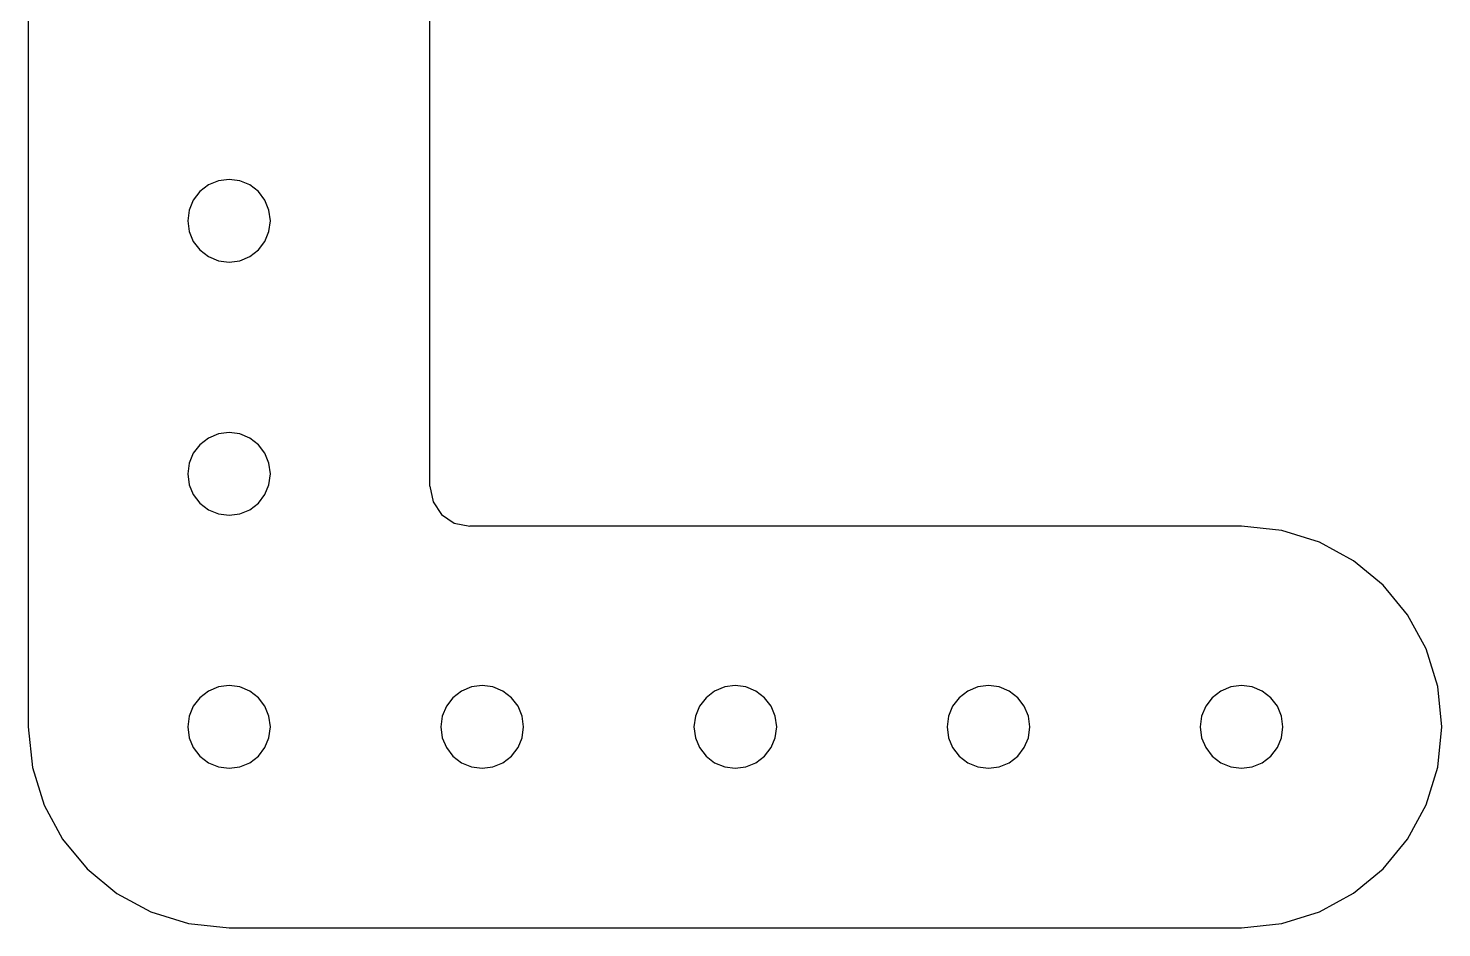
# Model space of a CAD drawing. Extents: x -257 to 298, y -311 to 343.
# Drawn here: x -161.3 to -85.7, y -310.7 to -262.5 of the extents above; entities that cross this region are included whole.
import ezdxf

# ---------------------------------------------------------------- set-up
doc = ezdxf.new("R2010")
doc.units = 0

msp = doc.modelspace()

# ---------------------------------------------------------------- linework, layer by layer
for p, q in [((-161.344, -218.634), (-161.344, -299.914)), ((-161.344, -218.634), (-161.344, -299.914)), ((-161.344, -218.634), (-161.344, -299.914)), ((-161.344, -218.634), (-161.344, -299.914)), ((-161.344, -218.634), (-161.344, -299.914)), ((-139.85, -287.033), (-139.85, -218.634)), ((-139.85, -287.033), (-139.85, -218.634)), ((-139.85, -287.033), (-139.85, -218.634)), ((-139.85, -287.033), (-139.85, -218.634)), ((-139.85, -287.033), (-139.85, -218.634)), ((-151.16556, -270.680802), (-151.703995, -270.9032)), ((-151.16556, -270.680802), (-151.703995, -270.9032)), ((-151.16556, -270.680802), (-151.703995, -270.9032)), ((-151.16556, -270.680802), (-151.703995, -270.9032)), ((-151.16556, -270.680802), (-151.703995, -270.9032)), ((-150.59733, -270.60667), (-151.16556, -270.680802)), ((-150.59733, -270.60667), (-151.16556, -270.680802)), ((-150.59733, -270.60667), (-151.16556, -270.680802)), ((-150.59733, -270.60667), (-151.16556, -270.680802)), ((-150.59733, -270.60667), (-151.16556, -270.680802)), ((-150.0291, -270.680802), (-150.59733, -270.60667)), ((-150.0291, -270.680802), (-150.59733, -270.60667)), ((-150.0291, -270.680802), (-150.59733, -270.60667)), ((-150.0291, -270.680802), (-150.59733, -270.60667)), ((-150.0291, -270.680802), (-150.59733, -270.60667)), ((-149.490665, -270.9032), (-150.0291, -270.680802)), ((-149.490665, -270.9032), (-150.0291, -270.680802)), ((-149.490665, -270.9032), (-150.0291, -270.680802)), ((-149.490665, -270.9032), (-150.0291, -270.680802)), ((-149.490665, -270.9032), (-150.0291, -270.680802)), ((-152.165814, -271.258299), (-152.51413, -271.713335)), ((-152.165814, -271.258299), (-152.51413, -271.713335)), ((-152.165814, -271.258299), (-152.51413, -271.713335)), ((-152.165814, -271.258299), (-152.51413, -271.713335)), ((-152.165814, -271.258299), (-152.51413, -271.713335)), ((-151.703995, -270.9032), (-152.165814, -271.258299)), ((-151.703995, -270.9032), (-152.165814, -271.258299)), ((-151.703995, -270.9032), (-152.165814, -271.258299)), ((-151.703995, -270.9032), (-152.165814, -271.258299)), ((-151.703995, -270.9032), (-152.165814, -271.258299)), ((-149.028846, -271.258299), (-149.490665, -270.9032)), ((-149.028846, -271.258299), (-149.490665, -270.9032)), ((-149.028846, -271.258299), (-149.490665, -270.9032)), ((-149.028846, -271.258299), (-149.490665, -270.9032)), ((-149.028846, -271.258299), (-149.490665, -270.9032)), ((-148.68053, -271.713335), (-149.028846, -271.258299)), ((-148.68053, -271.713335), (-149.028846, -271.258299)), ((-148.68053, -271.713335), (-149.028846, -271.258299)), ((-148.68053, -271.713335), (-149.028846, -271.258299)), ((-148.68053, -271.713335), (-149.028846, -271.258299)), ((-152.734045, -272.242503), (-152.81066, -272.82)), ((-152.734045, -272.242503), (-152.81066, -272.82)), ((-152.734045, -272.242503), (-152.81066, -272.82)), ((-152.734045, -272.242503), (-152.81066, -272.82)), ((-152.734045, -272.242503), (-152.81066, -272.82)), ((-152.51413, -271.713335), (-152.734045, -272.242503)), ((-152.51413, -271.713335), (-152.734045, -272.242503)), ((-152.51413, -271.713335), (-152.734045, -272.242503)), ((-152.51413, -271.713335), (-152.734045, -272.242503)), ((-152.51413, -271.713335), (-152.734045, -272.242503)), ((-148.460615, -272.242503), (-148.68053, -271.713335)), ((-148.460615, -272.242503), (-148.68053, -271.713335)), ((-148.460615, -272.242503), (-148.68053, -271.713335)), ((-148.460615, -272.242503), (-148.68053, -271.713335)), ((-148.460615, -272.242503), (-148.68053, -271.713335)), ((-148.384, -272.82), (-148.460615, -272.242503)), ((-148.384, -272.82), (-148.460615, -272.242503)), ((-148.384, -272.82), (-148.460615, -272.242503)), ((-148.384, -272.82), (-148.460615, -272.242503)), ((-148.384, -272.82), (-148.460615, -272.242503)), ((-152.81066, -272.82), (-152.734045, -273.397497)), ((-152.81066, -272.82), (-152.734045, -273.397497)), ((-152.81066, -272.82), (-152.734045, -273.397497)), ((-152.81066, -272.82), (-152.734045, -273.397497)), ((-152.81066, -272.82), (-152.734045, -273.397497)), ((-148.460615, -273.397497), (-148.384, -272.82)), ((-148.460615, -273.397497), (-148.384, -272.82)), ((-148.460615, -273.397497), (-148.384, -272.82)), ((-148.460615, -273.397497), (-148.384, -272.82)), ((-148.460615, -273.397497), (-148.384, -272.82)), ((-148.384, -272.82), (-148.384, -272.82)), ((-148.384, -272.82), (-148.384, -272.82)), ((-148.384, -272.82), (-148.384, -272.82)), ((-148.384, -272.82), (-148.384, -272.82)), ((-148.384, -272.82), (-148.384, -272.82)), ((-152.734045, -273.397497), (-152.51413, -273.926665)), ((-152.734045, -273.397497), (-152.51413, -273.926665)), ((-152.734045, -273.397497), (-152.51413, -273.926665)), ((-152.734045, -273.397497), (-152.51413, -273.926665)), ((-152.734045, -273.397497), (-152.51413, -273.926665)), ((-148.68053, -273.926665), (-148.460615, -273.397497)), ((-148.68053, -273.926665), (-148.460615, -273.397497)), ((-148.68053, -273.926665), (-148.460615, -273.397497)), ((-148.68053, -273.926665), (-148.460615, -273.397497)), ((-148.68053, -273.926665), (-148.460615, -273.397497)), ((-152.51413, -273.926665), (-152.165814, -274.381701)), ((-152.51413, -273.926665), (-152.165814, -274.381701)), ((-152.51413, -273.926665), (-152.165814, -274.381701)), ((-152.51413, -273.926665), (-152.165814, -274.381701)), ((-152.51413, -273.926665), (-152.165814, -274.381701)), ((-152.165814, -274.381701), (-151.703995, -274.7368)), ((-152.165814, -274.381701), (-151.703995, -274.7368)), ((-152.165814, -274.381701), (-151.703995, -274.7368)), ((-152.165814, -274.381701), (-151.703995, -274.7368)), ((-152.165814, -274.381701), (-151.703995, -274.7368)), ((-149.490665, -274.7368), (-149.028846, -274.381701)), ((-149.490665, -274.7368), (-149.028846, -274.381701)), ((-149.490665, -274.7368), (-149.028846, -274.381701)), ((-149.490665, -274.7368), (-149.028846, -274.381701)), ((-149.490665, -274.7368), (-149.028846, -274.381701)), ((-149.028846, -274.381701), (-148.68053, -273.926665)), ((-149.028846, -274.381701), (-148.68053, -273.926665)), ((-149.028846, -274.381701), (-148.68053, -273.926665)), ((-149.028846, -274.381701), (-148.68053, -273.926665)), ((-149.028846, -274.381701), (-148.68053, -273.926665)), ((-151.703995, -274.7368), (-151.16556, -274.959198)), ((-151.703995, -274.7368), (-151.16556, -274.959198)), ((-151.703995, -274.7368), (-151.16556, -274.959198)), ((-151.703995, -274.7368), (-151.16556, -274.959198)), ((-151.703995, -274.7368), (-151.16556, -274.959198)), ((-151.16556, -274.959198), (-150.59733, -275.03333)), ((-151.16556, -274.959198), (-150.59733, -275.03333)), ((-151.16556, -274.959198), (-150.59733, -275.03333)), ((-151.16556, -274.959198), (-150.59733, -275.03333)), ((-151.16556, -274.959198), (-150.59733, -275.03333)), ((-150.59733, -275.03333), (-150.0291, -274.959198)), ((-150.59733, -275.03333), (-150.0291, -274.959198)), ((-150.59733, -275.03333), (-150.0291, -274.959198)), ((-150.59733, -275.03333), (-150.0291, -274.959198)), ((-150.59733, -275.03333), (-150.0291, -274.959198)), ((-150.0291, -274.959198), (-149.490665, -274.7368)), ((-150.0291, -274.959198), (-149.490665, -274.7368)), ((-150.0291, -274.959198), (-149.490665, -274.7368)), ((-150.0291, -274.959198), (-149.490665, -274.7368)), ((-150.0291, -274.959198), (-149.490665, -274.7368)), ((-151.16556, -284.227802), (-151.703995, -284.4502)), ((-151.16556, -284.227802), (-151.703995, -284.4502)), ((-151.16556, -284.227802), (-151.703995, -284.4502)), ((-151.16556, -284.227802), (-151.703995, -284.4502)), ((-151.16556, -284.227802), (-151.703995, -284.4502)), ((-150.59733, -284.15367), (-151.16556, -284.227802)), ((-150.59733, -284.15367), (-151.16556, -284.227802)), ((-150.59733, -284.15367), (-151.16556, -284.227802)), ((-150.59733, -284.15367), (-151.16556, -284.227802)), ((-150.59733, -284.15367), (-151.16556, -284.227802)), ((-150.0291, -284.227802), (-150.59733, -284.15367)), ((-150.0291, -284.227802), (-150.59733, -284.15367)), ((-150.0291, -284.227802), (-150.59733, -284.15367)), ((-150.0291, -284.227802), (-150.59733, -284.15367)), ((-150.0291, -284.227802), (-150.59733, -284.15367)), ((-149.490665, -284.4502), (-150.0291, -284.227802)), ((-149.490665, -284.4502), (-150.0291, -284.227802)), ((-149.490665, -284.4502), (-150.0291, -284.227802)), ((-149.490665, -284.4502), (-150.0291, -284.227802)), ((-149.490665, -284.4502), (-150.0291, -284.227802)), ((-152.165814, -284.805299), (-152.51413, -285.260335)), ((-152.165814, -284.805299), (-152.51413, -285.260335)), ((-152.165814, -284.805299), (-152.51413, -285.260335)), ((-152.165814, -284.805299), (-152.51413, -285.260335)), ((-152.165814, -284.805299), (-152.51413, -285.260335)), ((-151.703995, -284.4502), (-152.165814, -284.805299)), ((-151.703995, -284.4502), (-152.165814, -284.805299)), ((-151.703995, -284.4502), (-152.165814, -284.805299)), ((-151.703995, -284.4502), (-152.165814, -284.805299)), ((-151.703995, -284.4502), (-152.165814, -284.805299)), ((-149.028846, -284.805299), (-149.490665, -284.4502)), ((-149.028846, -284.805299), (-149.490665, -284.4502)), ((-149.028846, -284.805299), (-149.490665, -284.4502)), ((-149.028846, -284.805299), (-149.490665, -284.4502)), ((-149.028846, -284.805299), (-149.490665, -284.4502)), ((-148.68053, -285.260335), (-149.028846, -284.805299)), ((-148.68053, -285.260335), (-149.028846, -284.805299)), ((-148.68053, -285.260335), (-149.028846, -284.805299)), ((-148.68053, -285.260335), (-149.028846, -284.805299)), ((-148.68053, -285.260335), (-149.028846, -284.805299)), ((-152.734045, -285.789503), (-152.81066, -286.367)), ((-152.734045, -285.789503), (-152.81066, -286.367)), ((-152.734045, -285.789503), (-152.81066, -286.367)), ((-152.734045, -285.789503), (-152.81066, -286.367)), ((-152.734045, -285.789503), (-152.81066, -286.367)), ((-152.51413, -285.260335), (-152.734045, -285.789503)), ((-152.51413, -285.260335), (-152.734045, -285.789503)), ((-152.51413, -285.260335), (-152.734045, -285.789503)), ((-152.51413, -285.260335), (-152.734045, -285.789503)), ((-152.51413, -285.260335), (-152.734045, -285.789503)), ((-148.460615, -285.789503), (-148.68053, -285.260335)), ((-148.460615, -285.789503), (-148.68053, -285.260335)), ((-148.460615, -285.789503), (-148.68053, -285.260335)), ((-148.460615, -285.789503), (-148.68053, -285.260335)), ((-148.460615, -285.789503), (-148.68053, -285.260335)), ((-148.384, -286.367), (-148.460615, -285.789503)), ((-148.384, -286.367), (-148.460615, -285.789503)), ((-148.384, -286.367), (-148.460615, -285.789503)), ((-148.384, -286.367), (-148.460615, -285.789503)), ((-148.384, -286.367), (-148.460615, -285.789503)), ((-152.81066, -286.367), (-152.734045, -286.944497)), ((-152.81066, -286.367), (-152.734045, -286.944497)), ((-152.81066, -286.367), (-152.734045, -286.944497)), ((-152.81066, -286.367), (-152.734045, -286.944497)), ((-152.81066, -286.367), (-152.734045, -286.944497)), ((-148.460615, -286.944497), (-148.384, -286.367)), ((-148.460615, -286.944497), (-148.384, -286.367)), ((-148.460615, -286.944497), (-148.384, -286.367)), ((-148.460615, -286.944497), (-148.384, -286.367)), ((-148.460615, -286.944497), (-148.384, -286.367)), ((-148.384, -286.367), (-148.384, -286.367)), ((-148.384, -286.367), (-148.384, -286.367)), ((-148.384, -286.367), (-148.384, -286.367)), ((-148.384, -286.367), (-148.384, -286.367)), ((-148.384, -286.367), (-148.384, -286.367)), ((-152.734045, -286.944497), (-152.51413, -287.473665)), ((-152.734045, -286.944497), (-152.51413, -287.473665)), ((-152.734045, -286.944497), (-152.51413, -287.473665)), ((-152.734045, -286.944497), (-152.51413, -287.473665)), ((-152.734045, -286.944497), (-152.51413, -287.473665)), ((-148.68053, -287.473665), (-148.460615, -286.944497)), ((-148.68053, -287.473665), (-148.460615, -286.944497)), ((-148.68053, -287.473665), (-148.460615, -286.944497)), ((-148.68053, -287.473665), (-148.460615, -286.944497)), ((-148.68053, -287.473665), (-148.460615, -286.944497)), ((-139.85, -287.033), (-139.682349, -287.863385)), ((-139.85, -287.033), (-139.682349, -287.863385)), ((-139.85, -287.033), (-139.682349, -287.863385)), ((-139.85, -287.033), (-139.682349, -287.863385)), ((-139.85, -287.033), (-139.682349, -287.863385)), ((-152.51413, -287.473665), (-152.165814, -287.928701)), ((-152.51413, -287.473665), (-152.165814, -287.928701)), ((-152.51413, -287.473665), (-152.165814, -287.928701)), ((-152.51413, -287.473665), (-152.165814, -287.928701)), ((-152.51413, -287.473665), (-152.165814, -287.928701)), ((-152.165814, -287.928701), (-151.703995, -288.2838)), ((-152.165814, -287.928701), (-151.703995, -288.2838)), ((-152.165814, -287.928701), (-151.703995, -288.2838)), ((-152.165814, -287.928701), (-151.703995, -288.2838)), ((-152.165814, -287.928701), (-151.703995, -288.2838)), ((-149.490665, -288.2838), (-149.028846, -287.928701)), ((-149.490665, -288.2838), (-149.028846, -287.928701)), ((-149.490665, -288.2838), (-149.028846, -287.928701)), ((-149.490665, -288.2838), (-149.028846, -287.928701)), ((-149.490665, -288.2838), (-149.028846, -287.928701)), ((-149.028846, -287.928701), (-148.68053, -287.473665)), ((-149.028846, -287.928701), (-148.68053, -287.473665)), ((-149.028846, -287.928701), (-148.68053, -287.473665)), ((-149.028846, -287.928701), (-148.68053, -287.473665)), ((-149.028846, -287.928701), (-148.68053, -287.473665)), ((-139.682349, -287.863385), (-139.225159, -288.541486)), ((-139.682349, -287.863385), (-139.225159, -288.541486)), ((-139.682349, -287.863385), (-139.225159, -288.541486)), ((-139.682349, -287.863385), (-139.225159, -288.541486)), ((-139.682349, -287.863385), (-139.225159, -288.541486)), ((-151.703995, -288.2838), (-151.16556, -288.506198)), ((-151.703995, -288.2838), (-151.16556, -288.506198)), ((-151.703995, -288.2838), (-151.16556, -288.506198)), ((-151.703995, -288.2838), (-151.16556, -288.506198)), ((-151.703995, -288.2838), (-151.16556, -288.506198)), ((-151.16556, -288.506198), (-150.59733, -288.58033)), ((-151.16556, -288.506198), (-150.59733, -288.58033)), ((-151.16556, -288.506198), (-150.59733, -288.58033)), ((-151.16556, -288.506198), (-150.59733, -288.58033)), ((-151.16556, -288.506198), (-150.59733, -288.58033)), ((-150.59733, -288.58033), (-150.0291, -288.506198)), ((-150.59733, -288.58033), (-150.0291, -288.506198)), ((-150.59733, -288.58033), (-150.0291, -288.506198)), ((-150.59733, -288.58033), (-150.0291, -288.506198)), ((-150.59733, -288.58033), (-150.0291, -288.506198)), ((-150.0291, -288.506198), (-149.490665, -288.2838)), ((-150.0291, -288.506198), (-149.490665, -288.2838)), ((-150.0291, -288.506198), (-149.490665, -288.2838)), ((-150.0291, -288.506198), (-149.490665, -288.2838)), ((-150.0291, -288.506198), (-149.490665, -288.2838)), ((-139.225159, -288.541486), (-138.547056, -288.998673)), ((-139.225159, -288.541486), (-138.547056, -288.998673)), ((-139.225159, -288.541486), (-138.547056, -288.998673)), ((-139.225159, -288.541486), (-138.547056, -288.998673)), ((-139.225159, -288.541486), (-138.547056, -288.998673)), ((-138.547056, -288.998673), (-137.71667, -289.16632)), ((-138.547056, -288.998673), (-137.71667, -289.16632)), ((-138.547056, -288.998673), (-137.71667, -289.16632)), ((-138.547056, -288.998673), (-137.71667, -289.16632)), ((-138.547056, -288.998673), (-137.71667, -289.16632)), ((-96.4103, -289.167), (-137.717, -289.167)), ((-96.4103, -289.167), (-137.717, -289.167)), ((-96.4103, -289.167), (-137.717, -289.167)), ((-96.4103, -289.167), (-137.717, -289.167)), ((-96.4103, -289.167), (-137.717, -289.167)), ((-94.249556, -289.390744), (-96.4103, -289.1667)), ((-94.249556, -289.390744), (-96.4103, -289.1667)), ((-94.249556, -289.390744), (-96.4103, -289.1667)), ((-94.249556, -289.390744), (-96.4103, -289.1667)), ((-94.249556, -289.390744), (-96.4103, -289.1667)), ((-92.237732, -290.020642), (-94.249556, -289.390744)), ((-92.237732, -290.020642), (-94.249556, -289.390744)), ((-92.237732, -290.020642), (-94.249556, -289.390744)), ((-92.237732, -290.020642), (-94.249556, -289.390744)), ((-92.237732, -290.020642), (-94.249556, -289.390744)), ((-90.417727, -291.013365), (-92.237732, -290.020642)), ((-90.417727, -291.013365), (-92.237732, -290.020642)), ((-90.417727, -291.013365), (-92.237732, -290.020642)), ((-90.417727, -291.013365), (-92.237732, -290.020642)), ((-90.417727, -291.013365), (-92.237732, -290.020642)), ((-88.832436, -292.325885), (-90.417727, -291.013365)), ((-88.832436, -292.325885), (-90.417727, -291.013365)), ((-88.832436, -292.325885), (-90.417727, -291.013365)), ((-88.832436, -292.325885), (-90.417727, -291.013365)), ((-88.832436, -292.325885), (-90.417727, -291.013365)), ((-87.524759, -293.915171), (-88.832436, -292.325885)), ((-87.524759, -293.915171), (-88.832436, -292.325885)), ((-87.524759, -293.915171), (-88.832436, -292.325885)), ((-87.524759, -293.915171), (-88.832436, -292.325885)), ((-87.524759, -293.915171), (-88.832436, -292.325885)), ((-86.537592, -295.738197), (-87.524759, -293.915171)), ((-86.537592, -295.738197), (-87.524759, -293.915171)), ((-86.537592, -295.738197), (-87.524759, -293.915171)), ((-86.537592, -295.738197), (-87.524759, -293.915171)), ((-86.537592, -295.738197), (-87.524759, -293.915171)), ((-85.913834, -297.751933), (-86.537592, -295.738197)), ((-85.913834, -297.751933), (-86.537592, -295.738197)), ((-85.913834, -297.751933), (-86.537592, -295.738197)), ((-85.913834, -297.751933), (-86.537592, -295.738197)), ((-85.913834, -297.751933), (-86.537592, -295.738197)), ((-151.703995, -297.9962), (-152.165814, -298.351299)), ((-151.703995, -297.9962), (-152.165814, -298.351299)), ((-151.703995, -297.9962), (-152.165814, -298.351299)), ((-151.703995, -297.9962), (-152.165814, -298.351299)), ((-151.703995, -297.9962), (-152.165814, -298.351299)), ((-151.16556, -297.773802), (-151.703995, -297.9962)), ((-151.16556, -297.773802), (-151.703995, -297.9962)), ((-151.16556, -297.773802), (-151.703995, -297.9962)), ((-151.16556, -297.773802), (-151.703995, -297.9962)), ((-151.16556, -297.773802), (-151.703995, -297.9962)), ((-150.59733, -297.69967), (-151.16556, -297.773802)), ((-150.59733, -297.69967), (-151.16556, -297.773802)), ((-150.59733, -297.69967), (-151.16556, -297.773802)), ((-150.59733, -297.69967), (-151.16556, -297.773802)), ((-150.59733, -297.69967), (-151.16556, -297.773802)), ((-150.0291, -297.773802), (-150.59733, -297.69967)), ((-150.0291, -297.773802), (-150.59733, -297.69967)), ((-150.0291, -297.773802), (-150.59733, -297.69967)), ((-150.0291, -297.773802), (-150.59733, -297.69967)), ((-150.0291, -297.773802), (-150.59733, -297.69967)), ((-149.490665, -297.9962), (-150.0291, -297.773802)), ((-149.490665, -297.9962), (-150.0291, -297.773802)), ((-149.490665, -297.9962), (-150.0291, -297.773802)), ((-149.490665, -297.9962), (-150.0291, -297.773802)), ((-149.490665, -297.9962), (-150.0291, -297.773802)), ((-149.028846, -298.351299), (-149.490665, -297.9962)), ((-149.028846, -298.351299), (-149.490665, -297.9962)), ((-149.028846, -298.351299), (-149.490665, -297.9962)), ((-149.028846, -298.351299), (-149.490665, -297.9962)), ((-149.028846, -298.351299), (-149.490665, -297.9962)), ((-138.156995, -297.9962), (-138.618814, -298.351299)), ((-138.156995, -297.9962), (-138.618814, -298.351299)), ((-138.156995, -297.9962), (-138.618814, -298.351299)), ((-138.156995, -297.9962), (-138.618814, -298.351299)), ((-138.156995, -297.9962), (-138.618814, -298.351299)), ((-137.61856, -297.773802), (-138.156995, -297.9962)), ((-137.61856, -297.773802), (-138.156995, -297.9962)), ((-137.61856, -297.773802), (-138.156995, -297.9962)), ((-137.61856, -297.773802), (-138.156995, -297.9962)), ((-137.61856, -297.773802), (-138.156995, -297.9962)), ((-137.05033, -297.69967), (-137.61856, -297.773802)), ((-137.05033, -297.69967), (-137.61856, -297.773802)), ((-137.05033, -297.69967), (-137.61856, -297.773802)), ((-137.05033, -297.69967), (-137.61856, -297.773802)), ((-137.05033, -297.69967), (-137.61856, -297.773802)), ((-136.4821, -297.773802), (-137.05033, -297.69967)), ((-136.4821, -297.773802), (-137.05033, -297.69967)), ((-136.4821, -297.773802), (-137.05033, -297.69967)), ((-136.4821, -297.773802), (-137.05033, -297.69967)), ((-136.4821, -297.773802), (-137.05033, -297.69967)), ((-135.943665, -297.9962), (-136.4821, -297.773802)), ((-135.943665, -297.9962), (-136.4821, -297.773802)), ((-135.943665, -297.9962), (-136.4821, -297.773802)), ((-135.943665, -297.9962), (-136.4821, -297.773802)), ((-135.943665, -297.9962), (-136.4821, -297.773802)), ((-135.481846, -298.351299), (-135.943665, -297.9962)), ((-135.481846, -298.351299), (-135.943665, -297.9962)), ((-135.481846, -298.351299), (-135.943665, -297.9962)), ((-135.481846, -298.351299), (-135.943665, -297.9962)), ((-135.481846, -298.351299), (-135.943665, -297.9962)), ((-124.609995, -297.9962), (-125.071814, -298.351299)), ((-124.609995, -297.9962), (-125.071814, -298.351299)), ((-124.609995, -297.9962), (-125.071814, -298.351299)), ((-124.609995, -297.9962), (-125.071814, -298.351299)), ((-124.609995, -297.9962), (-125.071814, -298.351299)), ((-124.07156, -297.773802), (-124.609995, -297.9962)), ((-124.07156, -297.773802), (-124.609995, -297.9962)), ((-124.07156, -297.773802), (-124.609995, -297.9962)), ((-124.07156, -297.773802), (-124.609995, -297.9962)), ((-124.07156, -297.773802), (-124.609995, -297.9962)), ((-123.50333, -297.69967), (-124.07156, -297.773802)), ((-123.50333, -297.69967), (-124.07156, -297.773802)), ((-123.50333, -297.69967), (-124.07156, -297.773802)), ((-123.50333, -297.69967), (-124.07156, -297.773802)), ((-123.50333, -297.69967), (-124.07156, -297.773802)), ((-122.9351, -297.773802), (-123.50333, -297.69967)), ((-122.9351, -297.773802), (-123.50333, -297.69967)), ((-122.9351, -297.773802), (-123.50333, -297.69967)), ((-122.9351, -297.773802), (-123.50333, -297.69967)), ((-122.9351, -297.773802), (-123.50333, -297.69967)), ((-122.396665, -297.9962), (-122.9351, -297.773802)), ((-122.396665, -297.9962), (-122.9351, -297.773802)), ((-122.396665, -297.9962), (-122.9351, -297.773802)), ((-122.396665, -297.9962), (-122.9351, -297.773802)), ((-122.396665, -297.9962), (-122.9351, -297.773802)), ((-121.934846, -298.351299), (-122.396665, -297.9962)), ((-121.934846, -298.351299), (-122.396665, -297.9962)), ((-121.934846, -298.351299), (-122.396665, -297.9962)), ((-121.934846, -298.351299), (-122.396665, -297.9962)), ((-121.934846, -298.351299), (-122.396665, -297.9962)), ((-111.063995, -297.9962), (-111.525814, -298.351299)), ((-111.063995, -297.9962), (-111.525814, -298.351299)), ((-111.063995, -297.9962), (-111.525814, -298.351299)), ((-111.063995, -297.9962), (-111.525814, -298.351299)), ((-111.063995, -297.9962), (-111.525814, -298.351299)), ((-110.52556, -297.773802), (-111.063995, -297.9962)), ((-110.52556, -297.773802), (-111.063995, -297.9962)), ((-110.52556, -297.773802), (-111.063995, -297.9962)), ((-110.52556, -297.773802), (-111.063995, -297.9962)), ((-110.52556, -297.773802), (-111.063995, -297.9962)), ((-109.95733, -297.69967), (-110.52556, -297.773802)), ((-109.95733, -297.69967), (-110.52556, -297.773802)), ((-109.95733, -297.69967), (-110.52556, -297.773802)), ((-109.95733, -297.69967), (-110.52556, -297.773802)), ((-109.95733, -297.69967), (-110.52556, -297.773802)), ((-109.3891, -297.773802), (-109.95733, -297.69967)), ((-109.3891, -297.773802), (-109.95733, -297.69967)), ((-109.3891, -297.773802), (-109.95733, -297.69967)), ((-109.3891, -297.773802), (-109.95733, -297.69967)), ((-109.3891, -297.773802), (-109.95733, -297.69967)), ((-108.850665, -297.9962), (-109.3891, -297.773802)), ((-108.850665, -297.9962), (-109.3891, -297.773802)), ((-108.850665, -297.9962), (-109.3891, -297.773802)), ((-108.850665, -297.9962), (-109.3891, -297.773802)), ((-108.850665, -297.9962), (-109.3891, -297.773802)), ((-108.388846, -298.351299), (-108.850665, -297.9962)), ((-108.388846, -298.351299), (-108.850665, -297.9962)), ((-108.388846, -298.351299), (-108.850665, -297.9962)), ((-108.388846, -298.351299), (-108.850665, -297.9962)), ((-108.388846, -298.351299), (-108.850665, -297.9962)), ((-97.516995, -297.9962), (-97.978814, -298.351299)), ((-97.516995, -297.9962), (-97.978814, -298.351299)), ((-97.516995, -297.9962), (-97.978814, -298.351299)), ((-97.516995, -297.9962), (-97.978814, -298.351299)), ((-97.516995, -297.9962), (-97.978814, -298.351299)), ((-96.97856, -297.773802), (-97.516995, -297.9962)), ((-96.97856, -297.773802), (-97.516995, -297.9962)), ((-96.97856, -297.773802), (-97.516995, -297.9962)), ((-96.97856, -297.773802), (-97.516995, -297.9962)), ((-96.97856, -297.773802), (-97.516995, -297.9962)), ((-96.41033, -297.69967), (-96.97856, -297.773802)), ((-96.41033, -297.69967), (-96.97856, -297.773802)), ((-96.41033, -297.69967), (-96.97856, -297.773802)), ((-96.41033, -297.69967), (-96.97856, -297.773802)), ((-96.41033, -297.69967), (-96.97856, -297.773802)), ((-95.8421, -297.773802), (-96.41033, -297.69967)), ((-95.8421, -297.773802), (-96.41033, -297.69967)), ((-95.8421, -297.773802), (-96.41033, -297.69967)), ((-95.8421, -297.773802), (-96.41033, -297.69967)), ((-95.8421, -297.773802), (-96.41033, -297.69967)), ((-95.303665, -297.9962), (-95.8421, -297.773802)), ((-95.303665, -297.9962), (-95.8421, -297.773802)), ((-95.303665, -297.9962), (-95.8421, -297.773802)), ((-95.303665, -297.9962), (-95.8421, -297.773802)), ((-95.303665, -297.9962), (-95.8421, -297.773802)), ((-94.841846, -298.351299), (-95.303665, -297.9962)), ((-94.841846, -298.351299), (-95.303665, -297.9962)), ((-94.841846, -298.351299), (-95.303665, -297.9962)), ((-94.841846, -298.351299), (-95.303665, -297.9962)), ((-94.841846, -298.351299), (-95.303665, -297.9962)), ((-85.696382, -299.91335), (-85.913834, -297.751933)), ((-85.696382, -299.91335), (-85.913834, -297.751933)), ((-85.696382, -299.91335), (-85.913834, -297.751933)), ((-85.696382, -299.91335), (-85.913834, -297.751933)), ((-85.696382, -299.91335), (-85.913834, -297.751933)), ((-152.51413, -298.806335), (-152.734045, -299.335503)), ((-152.51413, -298.806335), (-152.734045, -299.335503)), ((-152.51413, -298.806335), (-152.734045, -299.335503)), ((-152.51413, -298.806335), (-152.734045, -299.335503)), ((-152.51413, -298.806335), (-152.734045, -299.335503)), ((-152.165814, -298.351299), (-152.51413, -298.806335)), ((-152.165814, -298.351299), (-152.51413, -298.806335)), ((-152.165814, -298.351299), (-152.51413, -298.806335)), ((-152.165814, -298.351299), (-152.51413, -298.806335)), ((-152.165814, -298.351299), (-152.51413, -298.806335)), ((-148.68053, -298.806335), (-149.028846, -298.351299)), ((-148.68053, -298.806335), (-149.028846, -298.351299)), ((-148.68053, -298.806335), (-149.028846, -298.351299)), ((-148.68053, -298.806335), (-149.028846, -298.351299)), ((-148.68053, -298.806335), (-149.028846, -298.351299)), ((-148.460615, -299.335503), (-148.68053, -298.806335)), ((-148.460615, -299.335503), (-148.68053, -298.806335)), ((-148.460615, -299.335503), (-148.68053, -298.806335)), ((-148.460615, -299.335503), (-148.68053, -298.806335)), ((-148.460615, -299.335503), (-148.68053, -298.806335)), ((-138.96713, -298.806335), (-139.187045, -299.335503)), ((-138.96713, -298.806335), (-139.187045, -299.335503)), ((-138.96713, -298.806335), (-139.187045, -299.335503)), ((-138.96713, -298.806335), (-139.187045, -299.335503)), ((-138.96713, -298.806335), (-139.187045, -299.335503)), ((-138.618814, -298.351299), (-138.96713, -298.806335)), ((-138.618814, -298.351299), (-138.96713, -298.806335)), ((-138.618814, -298.351299), (-138.96713, -298.806335)), ((-138.618814, -298.351299), (-138.96713, -298.806335)), ((-138.618814, -298.351299), (-138.96713, -298.806335)), ((-135.13353, -298.806335), (-135.481846, -298.351299)), ((-135.13353, -298.806335), (-135.481846, -298.351299)), ((-135.13353, -298.806335), (-135.481846, -298.351299)), ((-135.13353, -298.806335), (-135.481846, -298.351299)), ((-135.13353, -298.806335), (-135.481846, -298.351299)), ((-134.913615, -299.335503), (-135.13353, -298.806335)), ((-134.913615, -299.335503), (-135.13353, -298.806335)), ((-134.913615, -299.335503), (-135.13353, -298.806335)), ((-134.913615, -299.335503), (-135.13353, -298.806335)), ((-134.913615, -299.335503), (-135.13353, -298.806335)), ((-125.42013, -298.806335), (-125.640045, -299.335503)), ((-125.42013, -298.806335), (-125.640045, -299.335503)), ((-125.42013, -298.806335), (-125.640045, -299.335503)), ((-125.42013, -298.806335), (-125.640045, -299.335503)), ((-125.42013, -298.806335), (-125.640045, -299.335503)), ((-125.071814, -298.351299), (-125.42013, -298.806335)), ((-125.071814, -298.351299), (-125.42013, -298.806335)), ((-125.071814, -298.351299), (-125.42013, -298.806335)), ((-125.071814, -298.351299), (-125.42013, -298.806335)), ((-125.071814, -298.351299), (-125.42013, -298.806335)), ((-121.58653, -298.806335), (-121.934846, -298.351299)), ((-121.58653, -298.806335), (-121.934846, -298.351299)), ((-121.58653, -298.806335), (-121.934846, -298.351299)), ((-121.58653, -298.806335), (-121.934846, -298.351299)), ((-121.58653, -298.806335), (-121.934846, -298.351299)), ((-121.366615, -299.335503), (-121.58653, -298.806335)), ((-121.366615, -299.335503), (-121.58653, -298.806335)), ((-121.366615, -299.335503), (-121.58653, -298.806335)), ((-121.366615, -299.335503), (-121.58653, -298.806335)), ((-121.366615, -299.335503), (-121.58653, -298.806335)), ((-111.87413, -298.806335), (-112.094045, -299.335503)), ((-111.87413, -298.806335), (-112.094045, -299.335503)), ((-111.87413, -298.806335), (-112.094045, -299.335503)), ((-111.87413, -298.806335), (-112.094045, -299.335503)), ((-111.87413, -298.806335), (-112.094045, -299.335503)), ((-111.525814, -298.351299), (-111.87413, -298.806335)), ((-111.525814, -298.351299), (-111.87413, -298.806335)), ((-111.525814, -298.351299), (-111.87413, -298.806335)), ((-111.525814, -298.351299), (-111.87413, -298.806335)), ((-111.525814, -298.351299), (-111.87413, -298.806335)), ((-108.04053, -298.806335), (-108.388846, -298.351299)), ((-108.04053, -298.806335), (-108.388846, -298.351299)), ((-108.04053, -298.806335), (-108.388846, -298.351299)), ((-108.04053, -298.806335), (-108.388846, -298.351299)), ((-108.04053, -298.806335), (-108.388846, -298.351299)), ((-107.820615, -299.335503), (-108.04053, -298.806335)), ((-107.820615, -299.335503), (-108.04053, -298.806335)), ((-107.820615, -299.335503), (-108.04053, -298.806335)), ((-107.820615, -299.335503), (-108.04053, -298.806335)), ((-107.820615, -299.335503), (-108.04053, -298.806335)), ((-98.32713, -298.806335), (-98.547045, -299.335503)), ((-98.32713, -298.806335), (-98.547045, -299.335503)), ((-98.32713, -298.806335), (-98.547045, -299.335503)), ((-98.32713, -298.806335), (-98.547045, -299.335503)), ((-98.32713, -298.806335), (-98.547045, -299.335503)), ((-97.978814, -298.351299), (-98.32713, -298.806335)), ((-97.978814, -298.351299), (-98.32713, -298.806335)), ((-97.978814, -298.351299), (-98.32713, -298.806335)), ((-97.978814, -298.351299), (-98.32713, -298.806335)), ((-97.978814, -298.351299), (-98.32713, -298.806335)), ((-94.49353, -298.806335), (-94.841846, -298.351299)), ((-94.49353, -298.806335), (-94.841846, -298.351299)), ((-94.49353, -298.806335), (-94.841846, -298.351299)), ((-94.49353, -298.806335), (-94.841846, -298.351299)), ((-94.49353, -298.806335), (-94.841846, -298.351299)), ((-94.273615, -299.335503), (-94.49353, -298.806335)), ((-94.273615, -299.335503), (-94.49353, -298.806335)), ((-94.273615, -299.335503), (-94.49353, -298.806335)), ((-94.273615, -299.335503), (-94.49353, -298.806335)), ((-94.273615, -299.335503), (-94.49353, -298.806335)), ((-152.734045, -299.335503), (-152.81066, -299.913)), ((-152.734045, -299.335503), (-152.81066, -299.913)), ((-152.734045, -299.335503), (-152.81066, -299.913)), ((-152.734045, -299.335503), (-152.81066, -299.913)), ((-152.734045, -299.335503), (-152.81066, -299.913)), ((-148.384, -299.913), (-148.460615, -299.335503)), ((-148.384, -299.913), (-148.460615, -299.335503)), ((-148.384, -299.913), (-148.460615, -299.335503)), ((-148.384, -299.913), (-148.460615, -299.335503)), ((-148.384, -299.913), (-148.460615, -299.335503)), ((-139.187045, -299.335503), (-139.26366, -299.913)), ((-139.187045, -299.335503), (-139.26366, -299.913)), ((-139.187045, -299.335503), (-139.26366, -299.913)), ((-139.187045, -299.335503), (-139.26366, -299.913)), ((-139.187045, -299.335503), (-139.26366, -299.913)), ((-134.837, -299.913), (-134.913615, -299.335503)), ((-134.837, -299.913), (-134.913615, -299.335503)), ((-134.837, -299.913), (-134.913615, -299.335503)), ((-134.837, -299.913), (-134.913615, -299.335503)), ((-134.837, -299.913), (-134.913615, -299.335503)), ((-125.640045, -299.335503), (-125.71666, -299.913)), ((-125.640045, -299.335503), (-125.71666, -299.913)), ((-125.640045, -299.335503), (-125.71666, -299.913)), ((-125.640045, -299.335503), (-125.71666, -299.913)), ((-125.640045, -299.335503), (-125.71666, -299.913)), ((-121.29, -299.913), (-121.366615, -299.335503)), ((-121.29, -299.913), (-121.366615, -299.335503)), ((-121.29, -299.913), (-121.366615, -299.335503)), ((-121.29, -299.913), (-121.366615, -299.335503)), ((-121.29, -299.913), (-121.366615, -299.335503)), ((-112.094045, -299.335503), (-112.17066, -299.913)), ((-112.094045, -299.335503), (-112.17066, -299.913)), ((-112.094045, -299.335503), (-112.17066, -299.913)), ((-112.094045, -299.335503), (-112.17066, -299.913)), ((-112.094045, -299.335503), (-112.17066, -299.913)), ((-107.744, -299.913), (-107.820615, -299.335503)), ((-107.744, -299.913), (-107.820615, -299.335503)), ((-107.744, -299.913), (-107.820615, -299.335503)), ((-107.744, -299.913), (-107.820615, -299.335503)), ((-107.744, -299.913), (-107.820615, -299.335503)), ((-98.547045, -299.335503), (-98.62366, -299.913)), ((-98.547045, -299.335503), (-98.62366, -299.913)), ((-98.547045, -299.335503), (-98.62366, -299.913)), ((-98.547045, -299.335503), (-98.62366, -299.913)), ((-98.547045, -299.335503), (-98.62366, -299.913)), ((-94.197, -299.913), (-94.273615, -299.335503)), ((-94.197, -299.913), (-94.273615, -299.335503)), ((-94.197, -299.913), (-94.273615, -299.335503)), ((-94.197, -299.913), (-94.273615, -299.335503)), ((-94.197, -299.913), (-94.273615, -299.335503)), ((-161.344, -299.913), (-161.125648, -302.078819)), ((-161.344, -299.913), (-161.125648, -302.078819)), ((-161.344, -299.913), (-161.125648, -302.078819)), ((-161.344, -299.913), (-161.125648, -302.078819)), ((-161.344, -299.913), (-161.125648, -302.078819)), ((-152.81066, -299.913), (-152.734045, -300.490497)), ((-152.81066, -299.913), (-152.734045, -300.490497)), ((-152.81066, -299.913), (-152.734045, -300.490497)), ((-152.81066, -299.913), (-152.734045, -300.490497)), ((-152.81066, -299.913), (-152.734045, -300.490497)), ((-148.460615, -300.490497), (-148.384, -299.913)), ((-148.460615, -300.490497), (-148.384, -299.913)), ((-148.460615, -300.490497), (-148.384, -299.913)), ((-148.460615, -300.490497), (-148.384, -299.913)), ((-148.460615, -300.490497), (-148.384, -299.913)), ((-148.384, -299.913), (-148.384, -299.913)), ((-148.384, -299.913), (-148.384, -299.913)), ((-148.384, -299.913), (-148.384, -299.913)), ((-148.384, -299.913), (-148.384, -299.913)), ((-148.384, -299.913), (-148.384, -299.913)), ((-139.26366, -299.913), (-139.187045, -300.490497)), ((-139.26366, -299.913), (-139.187045, -300.490497)), ((-139.26366, -299.913), (-139.187045, -300.490497)), ((-139.26366, -299.913), (-139.187045, -300.490497)), ((-139.26366, -299.913), (-139.187045, -300.490497)), ((-134.913615, -300.490497), (-134.837, -299.913)), ((-134.913615, -300.490497), (-134.837, -299.913)), ((-134.913615, -300.490497), (-134.837, -299.913)), ((-134.913615, -300.490497), (-134.837, -299.913)), ((-134.913615, -300.490497), (-134.837, -299.913)), ((-134.837, -299.913), (-134.837, -299.913)), ((-134.837, -299.913), (-134.837, -299.913)), ((-134.837, -299.913), (-134.837, -299.913)), ((-134.837, -299.913), (-134.837, -299.913)), ((-134.837, -299.913), (-134.837, -299.913)), ((-125.71666, -299.913), (-125.640045, -300.490497)), ((-125.71666, -299.913), (-125.640045, -300.490497)), ((-125.71666, -299.913), (-125.640045, -300.490497)), ((-125.71666, -299.913), (-125.640045, -300.490497)), ((-125.71666, -299.913), (-125.640045, -300.490497)), ((-121.366615, -300.490497), (-121.29, -299.913)), ((-121.366615, -300.490497), (-121.29, -299.913)), ((-121.366615, -300.490497), (-121.29, -299.913)), ((-121.366615, -300.490497), (-121.29, -299.913)), ((-121.366615, -300.490497), (-121.29, -299.913)), ((-121.29, -299.913), (-121.29, -299.913)), ((-121.29, -299.913), (-121.29, -299.913)), ((-121.29, -299.913), (-121.29, -299.913)), ((-121.29, -299.913), (-121.29, -299.913)), ((-121.29, -299.913), (-121.29, -299.913)), ((-112.17066, -299.913), (-112.094045, -300.490497)), ((-112.17066, -299.913), (-112.094045, -300.490497)), ((-112.17066, -299.913), (-112.094045, -300.490497)), ((-112.17066, -299.913), (-112.094045, -300.490497)), ((-112.17066, -299.913), (-112.094045, -300.490497)), ((-107.820615, -300.490497), (-107.744, -299.913)), ((-107.820615, -300.490497), (-107.744, -299.913)), ((-107.820615, -300.490497), (-107.744, -299.913)), ((-107.820615, -300.490497), (-107.744, -299.913)), ((-107.820615, -300.490497), (-107.744, -299.913)), ((-107.744, -299.913), (-107.744, -299.913)), ((-107.744, -299.913), (-107.744, -299.913)), ((-107.744, -299.913), (-107.744, -299.913)), ((-107.744, -299.913), (-107.744, -299.913)), ((-107.744, -299.913), (-107.744, -299.913)), ((-98.62366, -299.913), (-98.547045, -300.490497)), ((-98.62366, -299.913), (-98.547045, -300.490497)), ((-98.62366, -299.913), (-98.547045, -300.490497)), ((-98.62366, -299.913), (-98.547045, -300.490497)), ((-98.62366, -299.913), (-98.547045, -300.490497)), ((-94.273615, -300.490497), (-94.197, -299.913)), ((-94.273615, -300.490497), (-94.197, -299.913)), ((-94.273615, -300.490497), (-94.197, -299.913)), ((-94.273615, -300.490497), (-94.197, -299.913)), ((-94.273615, -300.490497), (-94.197, -299.913)), ((-94.197, -299.913), (-94.197, -299.913)), ((-94.197, -299.913), (-94.197, -299.913)), ((-94.197, -299.913), (-94.197, -299.913)), ((-94.197, -299.913), (-94.197, -299.913)), ((-94.197, -299.913), (-94.197, -299.913)), ((-85.913834, -302.074767), (-85.696382, -299.91335)), ((-85.913834, -302.074767), (-85.696382, -299.91335)), ((-85.913834, -302.074767), (-85.696382, -299.91335)), ((-85.913834, -302.074767), (-85.696382, -299.91335)), ((-85.913834, -302.074767), (-85.696382, -299.91335)), ((-152.734045, -300.490497), (-152.51413, -301.019665)), ((-152.734045, -300.490497), (-152.51413, -301.019665)), ((-152.734045, -300.490497), (-152.51413, -301.019665)), ((-152.734045, -300.490497), (-152.51413, -301.019665)), ((-152.734045, -300.490497), (-152.51413, -301.019665)), ((-152.51413, -301.019665), (-152.165814, -301.474701)), ((-152.51413, -301.019665), (-152.165814, -301.474701)), ((-152.51413, -301.019665), (-152.165814, -301.474701)), ((-152.51413, -301.019665), (-152.165814, -301.474701)), ((-152.51413, -301.019665), (-152.165814, -301.474701)), ((-149.028846, -301.474701), (-148.68053, -301.019665)), ((-149.028846, -301.474701), (-148.68053, -301.019665)), ((-149.028846, -301.474701), (-148.68053, -301.019665)), ((-149.028846, -301.474701), (-148.68053, -301.019665)), ((-149.028846, -301.474701), (-148.68053, -301.019665)), ((-148.68053, -301.019665), (-148.460615, -300.490497)), ((-148.68053, -301.019665), (-148.460615, -300.490497)), ((-148.68053, -301.019665), (-148.460615, -300.490497)), ((-148.68053, -301.019665), (-148.460615, -300.490497)), ((-148.68053, -301.019665), (-148.460615, -300.490497)), ((-139.187045, -300.490497), (-138.96713, -301.019665)), ((-139.187045, -300.490497), (-138.96713, -301.019665)), ((-139.187045, -300.490497), (-138.96713, -301.019665)), ((-139.187045, -300.490497), (-138.96713, -301.019665)), ((-139.187045, -300.490497), (-138.96713, -301.019665)), ((-138.96713, -301.019665), (-138.618814, -301.474701)), ((-138.96713, -301.019665), (-138.618814, -301.474701)), ((-138.96713, -301.019665), (-138.618814, -301.474701)), ((-138.96713, -301.019665), (-138.618814, -301.474701)), ((-138.96713, -301.019665), (-138.618814, -301.474701)), ((-135.481846, -301.474701), (-135.13353, -301.019665)), ((-135.481846, -301.474701), (-135.13353, -301.019665)), ((-135.481846, -301.474701), (-135.13353, -301.019665)), ((-135.481846, -301.474701), (-135.13353, -301.019665)), ((-135.481846, -301.474701), (-135.13353, -301.019665)), ((-135.13353, -301.019665), (-134.913615, -300.490497)), ((-135.13353, -301.019665), (-134.913615, -300.490497)), ((-135.13353, -301.019665), (-134.913615, -300.490497)), ((-135.13353, -301.019665), (-134.913615, -300.490497)), ((-135.13353, -301.019665), (-134.913615, -300.490497)), ((-125.640045, -300.490497), (-125.42013, -301.019665)), ((-125.640045, -300.490497), (-125.42013, -301.019665)), ((-125.640045, -300.490497), (-125.42013, -301.019665)), ((-125.640045, -300.490497), (-125.42013, -301.019665)), ((-125.640045, -300.490497), (-125.42013, -301.019665)), ((-125.42013, -301.019665), (-125.071814, -301.474701)), ((-125.42013, -301.019665), (-125.071814, -301.474701)), ((-125.42013, -301.019665), (-125.071814, -301.474701)), ((-125.42013, -301.019665), (-125.071814, -301.474701)), ((-125.42013, -301.019665), (-125.071814, -301.474701)), ((-121.934846, -301.474701), (-121.58653, -301.019665)), ((-121.934846, -301.474701), (-121.58653, -301.019665)), ((-121.934846, -301.474701), (-121.58653, -301.019665)), ((-121.934846, -301.474701), (-121.58653, -301.019665)), ((-121.934846, -301.474701), (-121.58653, -301.019665)), ((-121.58653, -301.019665), (-121.366615, -300.490497)), ((-121.58653, -301.019665), (-121.366615, -300.490497)), ((-121.58653, -301.019665), (-121.366615, -300.490497)), ((-121.58653, -301.019665), (-121.366615, -300.490497)), ((-121.58653, -301.019665), (-121.366615, -300.490497)), ((-112.094045, -300.490497), (-111.87413, -301.019665)), ((-112.094045, -300.490497), (-111.87413, -301.019665)), ((-112.094045, -300.490497), (-111.87413, -301.019665)), ((-112.094045, -300.490497), (-111.87413, -301.019665)), ((-112.094045, -300.490497), (-111.87413, -301.019665)), ((-111.87413, -301.019665), (-111.525814, -301.474701)), ((-111.87413, -301.019665), (-111.525814, -301.474701)), ((-111.87413, -301.019665), (-111.525814, -301.474701)), ((-111.87413, -301.019665), (-111.525814, -301.474701)), ((-111.87413, -301.019665), (-111.525814, -301.474701)), ((-108.388846, -301.474701), (-108.04053, -301.019665)), ((-108.388846, -301.474701), (-108.04053, -301.019665)), ((-108.388846, -301.474701), (-108.04053, -301.019665)), ((-108.388846, -301.474701), (-108.04053, -301.019665)), ((-108.388846, -301.474701), (-108.04053, -301.019665)), ((-108.04053, -301.019665), (-107.820615, -300.490497)), ((-108.04053, -301.019665), (-107.820615, -300.490497)), ((-108.04053, -301.019665), (-107.820615, -300.490497)), ((-108.04053, -301.019665), (-107.820615, -300.490497)), ((-108.04053, -301.019665), (-107.820615, -300.490497)), ((-98.547045, -300.490497), (-98.32713, -301.019665)), ((-98.547045, -300.490497), (-98.32713, -301.019665)), ((-98.547045, -300.490497), (-98.32713, -301.019665)), ((-98.547045, -300.490497), (-98.32713, -301.019665)), ((-98.547045, -300.490497), (-98.32713, -301.019665)), ((-98.32713, -301.019665), (-97.978814, -301.474701)), ((-98.32713, -301.019665), (-97.978814, -301.474701)), ((-98.32713, -301.019665), (-97.978814, -301.474701)), ((-98.32713, -301.019665), (-97.978814, -301.474701)), ((-98.32713, -301.019665), (-97.978814, -301.474701)), ((-94.841846, -301.474701), (-94.49353, -301.019665)), ((-94.841846, -301.474701), (-94.49353, -301.019665)), ((-94.841846, -301.474701), (-94.49353, -301.019665)), ((-94.841846, -301.474701), (-94.49353, -301.019665)), ((-94.841846, -301.474701), (-94.49353, -301.019665)), ((-94.49353, -301.019665), (-94.273615, -300.490497)), ((-94.49353, -301.019665), (-94.273615, -300.490497)), ((-94.49353, -301.019665), (-94.273615, -300.490497)), ((-94.49353, -301.019665), (-94.273615, -300.490497)), ((-94.49353, -301.019665), (-94.273615, -300.490497)), ((-152.165814, -301.474701), (-151.703995, -301.8298)), ((-152.165814, -301.474701), (-151.703995, -301.8298)), ((-152.165814, -301.474701), (-151.703995, -301.8298)), ((-152.165814, -301.474701), (-151.703995, -301.8298)), ((-152.165814, -301.474701), (-151.703995, -301.8298)), ((-151.703995, -301.8298), (-151.16556, -302.052198)), ((-151.703995, -301.8298), (-151.16556, -302.052198)), ((-151.703995, -301.8298), (-151.16556, -302.052198)), ((-151.703995, -301.8298), (-151.16556, -302.052198)), ((-151.703995, -301.8298), (-151.16556, -302.052198)), ((-150.0291, -302.052198), (-149.490665, -301.8298)), ((-150.0291, -302.052198), (-149.490665, -301.8298)), ((-150.0291, -302.052198), (-149.490665, -301.8298)), ((-150.0291, -302.052198), (-149.490665, -301.8298)), ((-150.0291, -302.052198), (-149.490665, -301.8298)), ((-149.490665, -301.8298), (-149.028846, -301.474701)), ((-149.490665, -301.8298), (-149.028846, -301.474701)), ((-149.490665, -301.8298), (-149.028846, -301.474701)), ((-149.490665, -301.8298), (-149.028846, -301.474701)), ((-149.490665, -301.8298), (-149.028846, -301.474701)), ((-138.618814, -301.474701), (-138.156995, -301.8298)), ((-138.618814, -301.474701), (-138.156995, -301.8298)), ((-138.618814, -301.474701), (-138.156995, -301.8298)), ((-138.618814, -301.474701), (-138.156995, -301.8298)), ((-138.618814, -301.474701), (-138.156995, -301.8298)), ((-138.156995, -301.8298), (-137.61856, -302.052198)), ((-138.156995, -301.8298), (-137.61856, -302.052198)), ((-138.156995, -301.8298), (-137.61856, -302.052198)), ((-138.156995, -301.8298), (-137.61856, -302.052198)), ((-138.156995, -301.8298), (-137.61856, -302.052198)), ((-136.4821, -302.052198), (-135.943665, -301.8298)), ((-136.4821, -302.052198), (-135.943665, -301.8298)), ((-136.4821, -302.052198), (-135.943665, -301.8298)), ((-136.4821, -302.052198), (-135.943665, -301.8298)), ((-136.4821, -302.052198), (-135.943665, -301.8298)), ((-135.943665, -301.8298), (-135.481846, -301.474701)), ((-135.943665, -301.8298), (-135.481846, -301.474701)), ((-135.943665, -301.8298), (-135.481846, -301.474701)), ((-135.943665, -301.8298), (-135.481846, -301.474701)), ((-135.943665, -301.8298), (-135.481846, -301.474701)), ((-125.071814, -301.474701), (-124.609995, -301.8298)), ((-125.071814, -301.474701), (-124.609995, -301.8298)), ((-125.071814, -301.474701), (-124.609995, -301.8298)), ((-125.071814, -301.474701), (-124.609995, -301.8298)), ((-125.071814, -301.474701), (-124.609995, -301.8298)), ((-124.609995, -301.8298), (-124.07156, -302.052198)), ((-124.609995, -301.8298), (-124.07156, -302.052198)), ((-124.609995, -301.8298), (-124.07156, -302.052198)), ((-124.609995, -301.8298), (-124.07156, -302.052198)), ((-124.609995, -301.8298), (-124.07156, -302.052198)), ((-122.9351, -302.052198), (-122.396665, -301.8298)), ((-122.9351, -302.052198), (-122.396665, -301.8298)), ((-122.9351, -302.052198), (-122.396665, -301.8298)), ((-122.9351, -302.052198), (-122.396665, -301.8298)), ((-122.9351, -302.052198), (-122.396665, -301.8298)), ((-122.396665, -301.8298), (-121.934846, -301.474701)), ((-122.396665, -301.8298), (-121.934846, -301.474701)), ((-122.396665, -301.8298), (-121.934846, -301.474701)), ((-122.396665, -301.8298), (-121.934846, -301.474701)), ((-122.396665, -301.8298), (-121.934846, -301.474701)), ((-111.525814, -301.474701), (-111.063995, -301.8298)), ((-111.525814, -301.474701), (-111.063995, -301.8298)), ((-111.525814, -301.474701), (-111.063995, -301.8298)), ((-111.525814, -301.474701), (-111.063995, -301.8298)), ((-111.525814, -301.474701), (-111.063995, -301.8298)), ((-111.063995, -301.8298), (-110.52556, -302.052198)), ((-111.063995, -301.8298), (-110.52556, -302.052198)), ((-111.063995, -301.8298), (-110.52556, -302.052198)), ((-111.063995, -301.8298), (-110.52556, -302.052198)), ((-111.063995, -301.8298), (-110.52556, -302.052198)), ((-109.3891, -302.052198), (-108.850665, -301.8298)), ((-109.3891, -302.052198), (-108.850665, -301.8298)), ((-109.3891, -302.052198), (-108.850665, -301.8298)), ((-109.3891, -302.052198), (-108.850665, -301.8298)), ((-109.3891, -302.052198), (-108.850665, -301.8298)), ((-108.850665, -301.8298), (-108.388846, -301.474701)), ((-108.850665, -301.8298), (-108.388846, -301.474701)), ((-108.850665, -301.8298), (-108.388846, -301.474701)), ((-108.850665, -301.8298), (-108.388846, -301.474701)), ((-108.850665, -301.8298), (-108.388846, -301.474701)), ((-97.978814, -301.474701), (-97.516995, -301.8298)), ((-97.978814, -301.474701), (-97.516995, -301.8298)), ((-97.978814, -301.474701), (-97.516995, -301.8298)), ((-97.978814, -301.474701), (-97.516995, -301.8298)), ((-97.978814, -301.474701), (-97.516995, -301.8298)), ((-97.516995, -301.8298), (-96.97856, -302.052198)), ((-97.516995, -301.8298), (-96.97856, -302.052198)), ((-97.516995, -301.8298), (-96.97856, -302.052198)), ((-97.516995, -301.8298), (-96.97856, -302.052198)), ((-97.516995, -301.8298), (-96.97856, -302.052198)), ((-95.8421, -302.052198), (-95.303665, -301.8298)), ((-95.8421, -302.052198), (-95.303665, -301.8298)), ((-95.8421, -302.052198), (-95.303665, -301.8298)), ((-95.8421, -302.052198), (-95.303665, -301.8298)), ((-95.8421, -302.052198), (-95.303665, -301.8298)), ((-95.303665, -301.8298), (-94.841846, -301.474701)), ((-95.303665, -301.8298), (-94.841846, -301.474701)), ((-95.303665, -301.8298), (-94.841846, -301.474701)), ((-95.303665, -301.8298), (-94.841846, -301.474701)), ((-95.303665, -301.8298), (-94.841846, -301.474701)), ((-161.125648, -302.078819), (-160.499442, -304.096069)), ((-161.125648, -302.078819), (-160.499442, -304.096069)), ((-161.125648, -302.078819), (-160.499442, -304.096069)), ((-161.125648, -302.078819), (-160.499442, -304.096069)), ((-161.125648, -302.078819), (-160.499442, -304.096069)), ((-151.16556, -302.052198), (-150.59733, -302.12633)), ((-151.16556, -302.052198), (-150.59733, -302.12633)), ((-151.16556, -302.052198), (-150.59733, -302.12633)), ((-151.16556, -302.052198), (-150.59733, -302.12633)), ((-151.16556, -302.052198), (-150.59733, -302.12633)), ((-150.59733, -302.12633), (-150.0291, -302.052198)), ((-150.59733, -302.12633), (-150.0291, -302.052198)), ((-150.59733, -302.12633), (-150.0291, -302.052198)), ((-150.59733, -302.12633), (-150.0291, -302.052198)), ((-150.59733, -302.12633), (-150.0291, -302.052198)), ((-137.61856, -302.052198), (-137.05033, -302.12633)), ((-137.61856, -302.052198), (-137.05033, -302.12633)), ((-137.61856, -302.052198), (-137.05033, -302.12633)), ((-137.61856, -302.052198), (-137.05033, -302.12633)), ((-137.61856, -302.052198), (-137.05033, -302.12633)), ((-137.05033, -302.12633), (-136.4821, -302.052198)), ((-137.05033, -302.12633), (-136.4821, -302.052198)), ((-137.05033, -302.12633), (-136.4821, -302.052198)), ((-137.05033, -302.12633), (-136.4821, -302.052198)), ((-137.05033, -302.12633), (-136.4821, -302.052198)), ((-124.07156, -302.052198), (-123.50333, -302.12633)), ((-124.07156, -302.052198), (-123.50333, -302.12633)), ((-124.07156, -302.052198), (-123.50333, -302.12633)), ((-124.07156, -302.052198), (-123.50333, -302.12633)), ((-124.07156, -302.052198), (-123.50333, -302.12633)), ((-123.50333, -302.12633), (-122.9351, -302.052198)), ((-123.50333, -302.12633), (-122.9351, -302.052198)), ((-123.50333, -302.12633), (-122.9351, -302.052198)), ((-123.50333, -302.12633), (-122.9351, -302.052198)), ((-123.50333, -302.12633), (-122.9351, -302.052198)), ((-110.52556, -302.052198), (-109.95733, -302.12633)), ((-110.52556, -302.052198), (-109.95733, -302.12633)), ((-110.52556, -302.052198), (-109.95733, -302.12633)), ((-110.52556, -302.052198), (-109.95733, -302.12633)), ((-110.52556, -302.052198), (-109.95733, -302.12633)), ((-109.95733, -302.12633), (-109.3891, -302.052198)), ((-109.95733, -302.12633), (-109.3891, -302.052198)), ((-109.95733, -302.12633), (-109.3891, -302.052198)), ((-109.95733, -302.12633), (-109.3891, -302.052198)), ((-109.95733, -302.12633), (-109.3891, -302.052198)), ((-96.97856, -302.052198), (-96.41033, -302.12633)), ((-96.97856, -302.052198), (-96.41033, -302.12633)), ((-96.97856, -302.052198), (-96.41033, -302.12633)), ((-96.97856, -302.052198), (-96.41033, -302.12633)), ((-96.97856, -302.052198), (-96.41033, -302.12633)), ((-96.41033, -302.12633), (-95.8421, -302.052198)), ((-96.41033, -302.12633), (-95.8421, -302.052198)), ((-96.41033, -302.12633), (-95.8421, -302.052198)), ((-96.41033, -302.12633), (-95.8421, -302.052198)), ((-96.41033, -302.12633), (-95.8421, -302.052198)), ((-86.537592, -304.088503), (-85.913834, -302.074767)), ((-86.537592, -304.088503), (-85.913834, -302.074767)), ((-86.537592, -304.088503), (-85.913834, -302.074767)), ((-86.537592, -304.088503), (-85.913834, -302.074767)), ((-86.537592, -304.088503), (-85.913834, -302.074767)), ((-160.499442, -304.096069), (-159.508598, -305.921533)), ((-160.499442, -304.096069), (-159.508598, -305.921533)), ((-160.499442, -304.096069), (-159.508598, -305.921533)), ((-160.499442, -304.096069), (-159.508598, -305.921533)), ((-160.499442, -304.096069), (-159.508598, -305.921533)), ((-87.524759, -305.911529), (-86.537592, -304.088503)), ((-87.524759, -305.911529), (-86.537592, -304.088503)), ((-87.524759, -305.911529), (-86.537592, -304.088503)), ((-87.524759, -305.911529), (-86.537592, -304.088503)), ((-87.524759, -305.911529), (-86.537592, -304.088503)), ((-159.508598, -305.921533), (-158.196329, -307.512)), ((-159.508598, -305.921533), (-158.196329, -307.512)), ((-159.508598, -305.921533), (-158.196329, -307.512)), ((-159.508598, -305.921533), (-158.196329, -307.512)), ((-159.508598, -305.921533), (-158.196329, -307.512)), ((-88.832436, -307.500815), (-87.524759, -305.911529)), ((-88.832436, -307.500815), (-87.524759, -305.911529)), ((-88.832436, -307.500815), (-87.524759, -305.911529)), ((-88.832436, -307.500815), (-87.524759, -305.911529)), ((-88.832436, -307.500815), (-87.524759, -305.911529)), ((-158.196329, -307.512), (-156.60585, -308.824254)), ((-158.196329, -307.512), (-156.60585, -308.824254)), ((-158.196329, -307.512), (-156.60585, -308.824254)), ((-158.196329, -307.512), (-156.60585, -308.824254)), ((-158.196329, -307.512), (-156.60585, -308.824254)), ((-90.417727, -308.813335), (-88.832436, -307.500815)), ((-90.417727, -308.813335), (-88.832436, -307.500815)), ((-90.417727, -308.813335), (-88.832436, -307.500815)), ((-90.417727, -308.813335), (-88.832436, -307.500815)), ((-90.417727, -308.813335), (-88.832436, -307.500815)), ((-156.60585, -308.824254), (-154.780376, -309.815081)), ((-156.60585, -308.824254), (-154.780376, -309.815081)), ((-156.60585, -308.824254), (-154.780376, -309.815081)), ((-156.60585, -308.824254), (-154.780376, -309.815081)), ((-156.60585, -308.824254), (-154.780376, -309.815081)), ((-92.237732, -309.806058), (-90.417727, -308.813335)), ((-92.237732, -309.806058), (-90.417727, -308.813335)), ((-92.237732, -309.806058), (-90.417727, -308.813335)), ((-92.237732, -309.806058), (-90.417727, -308.813335)), ((-92.237732, -309.806058), (-90.417727, -308.813335)), ((-154.780376, -309.815081), (-152.763121, -310.441268)), ((-154.780376, -309.815081), (-152.763121, -310.441268)), ((-154.780376, -309.815081), (-152.763121, -310.441268)), ((-154.780376, -309.815081), (-152.763121, -310.441268)), ((-154.780376, -309.815081), (-152.763121, -310.441268)), ((-94.249556, -310.435956), (-92.237732, -309.806058)), ((-94.249556, -310.435956), (-92.237732, -309.806058)), ((-94.249556, -310.435956), (-92.237732, -309.806058)), ((-94.249556, -310.435956), (-92.237732, -309.806058)), ((-94.249556, -310.435956), (-92.237732, -309.806058)), ((-152.763121, -310.441268), (-150.5973, -310.6596)), ((-152.763121, -310.441268), (-150.5973, -310.6596)), ((-152.763121, -310.441268), (-150.5973, -310.6596)), ((-152.763121, -310.441268), (-150.5973, -310.6596)), ((-152.763121, -310.441268), (-150.5973, -310.6596)), ((-150.597, -310.661), (-96.4103, -310.661)), ((-150.597, -310.661), (-96.4103, -310.661)), ((-150.597, -310.661), (-96.4103, -310.661)), ((-150.597, -310.661), (-96.4103, -310.661)), ((-150.597, -310.661), (-96.4103, -310.661)), ((-96.4103, -310.66), (-94.249556, -310.435956)), ((-96.4103, -310.66), (-94.249556, -310.435956)), ((-96.4103, -310.66), (-94.249556, -310.435956)), ((-96.4103, -310.66), (-94.249556, -310.435956)), ((-96.4103, -310.66), (-94.249556, -310.435956))]:
    msp.add_line(p, q)

doc.saveas('drawing.dxf')
